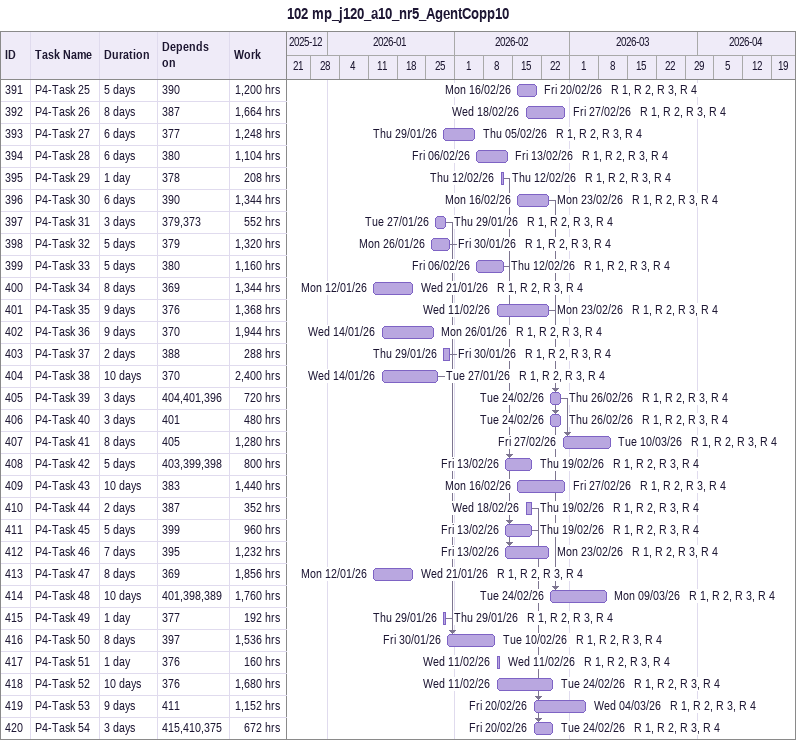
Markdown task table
102 mp_j120_a10_nr5_AgentCopp10

| ID | Task | Duration | Start | Finish | Predecessors | Resources | Work (h) |
|---|---|---|---|---|---|---|---|
| 391 | P4-Task 25 | 5d | 2026-02-16 | 2026-02-20 | 390 | R 1, R 2, R 3, R 4 | 1200 |
| 392 | P4-Task 26 | 8d | 2026-02-18 | 2026-02-27 | 387 | R 1, R 2, R 3, R 4 | 1664 |
| 393 | P4-Task 27 | 6d | 2026-01-29 | 2026-02-05 | 377 | R 1, R 2, R 3, R 4 | 1248 |
| 394 | P4-Task 28 | 6d | 2026-02-06 | 2026-02-13 | 380 | R 1, R 2, R 3, R 4 | 1104 |
| 395 | P4-Task 29 | 1d | 2026-02-12 | 2026-02-12 | 378 | R 1, R 2, R 3, R 4 | 208 |
| 396 | P4-Task 30 | 6d | 2026-02-16 | 2026-02-23 | 390 | R 1, R 2, R 3, R 4 | 1344 |
| 397 | P4-Task 31 | 3d | 2026-01-27 | 2026-01-29 | 379, 373 | R 1, R 2, R 3, R 4 | 552 |
| 398 | P4-Task 32 | 5d | 2026-01-26 | 2026-01-30 | 379 | R 1, R 2, R 3, R 4 | 1320 |
| 399 | P4-Task 33 | 5d | 2026-02-06 | 2026-02-12 | 380 | R 1, R 2, R 3, R 4 | 1160 |
| 400 | P4-Task 34 | 8d | 2026-01-12 | 2026-01-21 | 369 | R 1, R 2, R 3, R 4 | 1344 |
| 401 | P4-Task 35 | 9d | 2026-02-11 | 2026-02-23 | 376 | R 1, R 2, R 3, R 4 | 1368 |
| 402 | P4-Task 36 | 9d | 2026-01-14 | 2026-01-26 | 370 | R 1, R 2, R 3, R 4 | 1944 |
| 403 | P4-Task 37 | 2d | 2026-01-29 | 2026-01-30 | 388 | R 1, R 2, R 3, R 4 | 288 |
| 404 | P4-Task 38 | 10d | 2026-01-14 | 2026-01-27 | 370 | R 1, R 2, R 3, R 4 | 2400 |
| 405 | P4-Task 39 | 3d | 2026-02-24 | 2026-02-26 | 404, 401, 396 | R 1, R 2, R 3, R 4 | 720 |
| 406 | P4-Task 40 | 3d | 2026-02-24 | 2026-02-26 | 401 | R 1, R 2, R 3, R 4 | 480 |
| 407 | P4-Task 41 | 8d | 2026-02-27 | 2026-03-10 | 405 | R 1, R 2, R 3, R 4 | 1280 |
| 408 | P4-Task 42 | 5d | 2026-02-13 | 2026-02-19 | 403, 399, 398 | R 1, R 2, R 3, R 4 | 800 |
| 409 | P4-Task 43 | 10d | 2026-02-16 | 2026-02-27 | 383 | R 1, R 2, R 3, R 4 | 1440 |
| 410 | P4-Task 44 | 2d | 2026-02-18 | 2026-02-19 | 387 | R 1, R 2, R 3, R 4 | 352 |
| 411 | P4-Task 45 | 5d | 2026-02-13 | 2026-02-19 | 399 | R 1, R 2, R 3, R 4 | 960 |
| 412 | P4-Task 46 | 7d | 2026-02-13 | 2026-02-23 | 395 | R 1, R 2, R 3, R 4 | 1232 |
| 413 | P4-Task 47 | 8d | 2026-01-12 | 2026-01-21 | 369 | R 1, R 2, R 3, R 4 | 1856 |
| 414 | P4-Task 48 | 10d | 2026-02-24 | 2026-03-09 | 401, 398, 389 | R 1, R 2, R 3, R 4 | 1760 |
| 415 | P4-Task 49 | 1d | 2026-01-29 | 2026-01-29 | 377 | R 1, R 2, R 3, R 4 | 192 |
| 416 | P4-Task 50 | 8d | 2026-01-30 | 2026-02-10 | 397 | R 1, R 2, R 3, R 4 | 1536 |
| 417 | P4-Task 51 | 1d | 2026-02-11 | 2026-02-11 | 376 | R 1, R 2, R 3, R 4 | 160 |
| 418 | P4-Task 52 | 10d | 2026-02-11 | 2026-02-24 | 376 | R 1, R 2, R 3, R 4 | 1680 |
| 419 | P4-Task 53 | 9d | 2026-02-20 | 2026-03-04 | 411 | R 1, R 2, R 3, R 4 | 1152 |
| 420 | P4-Task 54 | 3d | 2026-02-20 | 2026-02-24 | 415, 410, 375 | R 1, R 2, R 3, R 4 | 672 |
